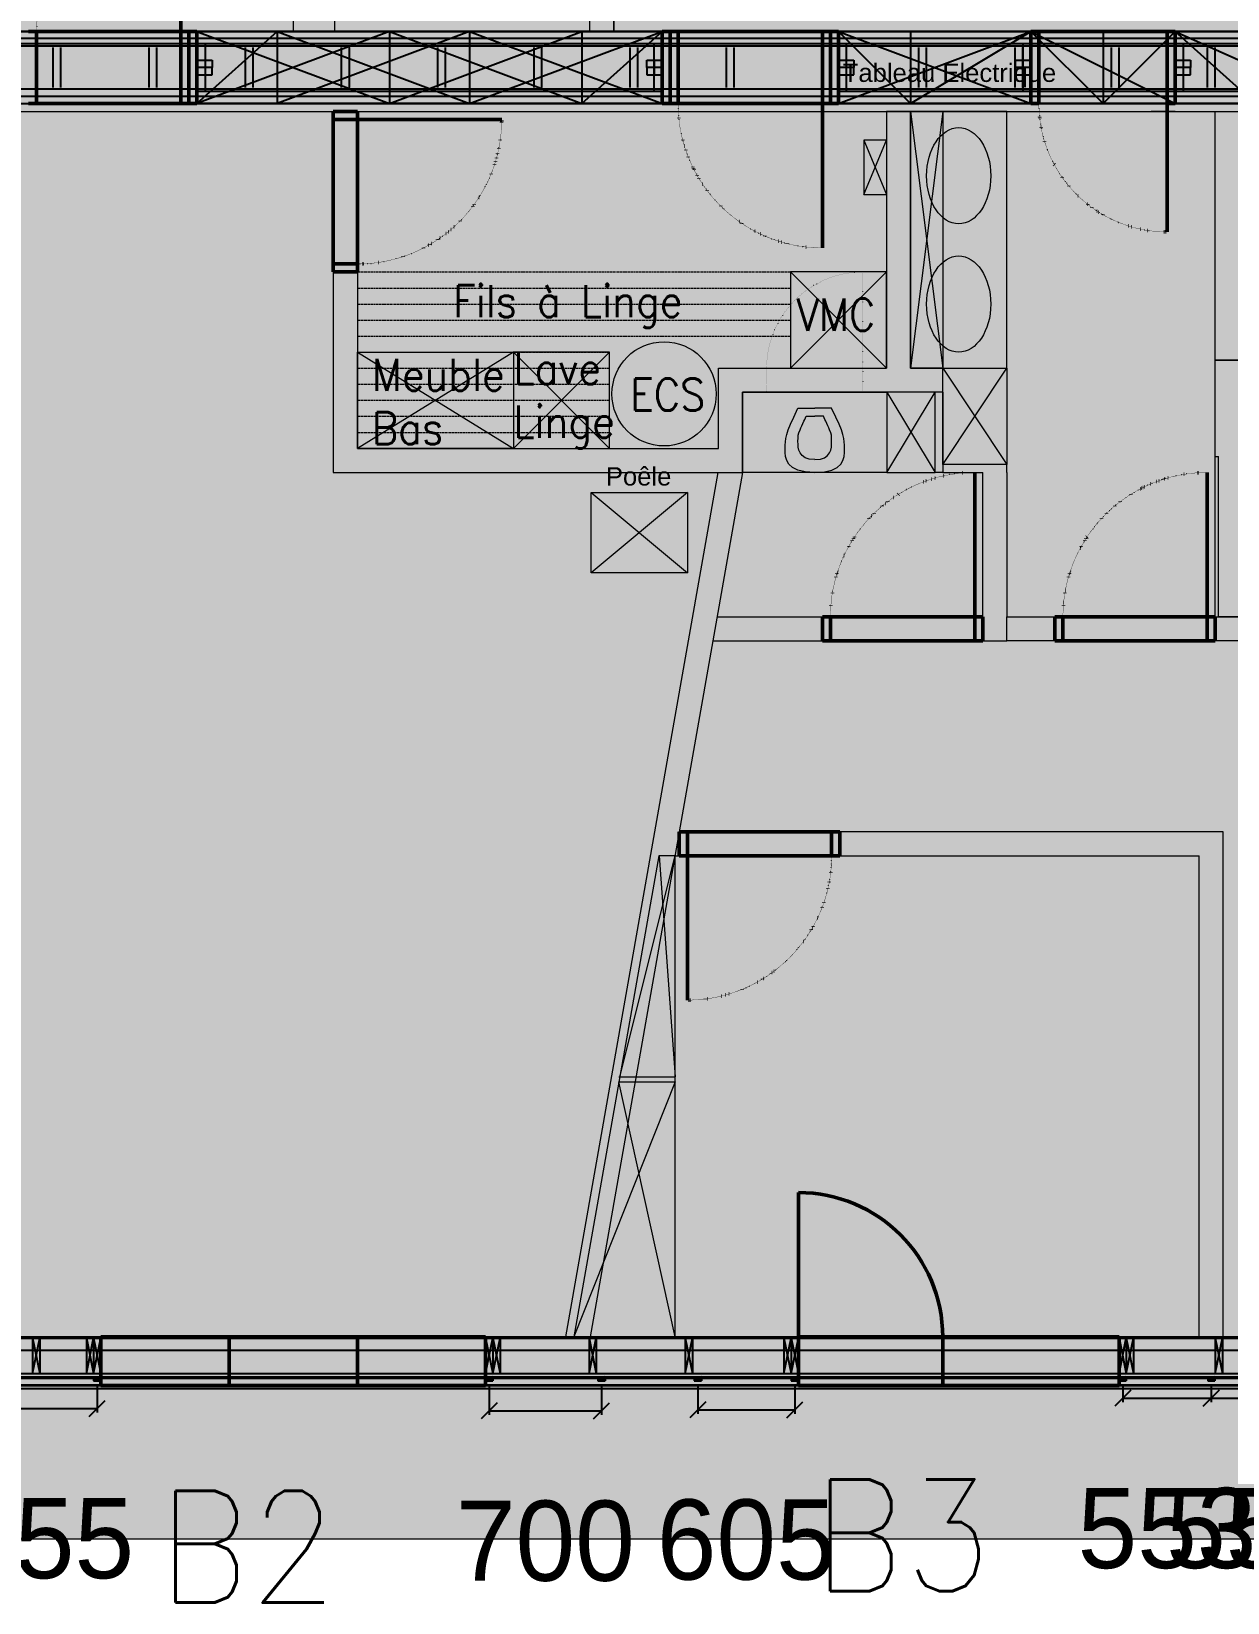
# Model space of a CAD drawing. Header units: millimetres. Extents: x -2139 to 106248, y 9575 to 78000.
# Drawn here: x 52109 to 59569, y 24178 to 33975 of the extents above; entities that cross this region are included whole.
import ezdxf

# ---------------------------------------------------------------- set-up
doc = ezdxf.new("R2010")
doc.units = ezdxf.units.MM
for name, pattern in [('ACAD_ISO07W100', [3, 0, -3]), ('DASHED2', [9.525, 6.35, -3.175]), ('DOT', [6.35, 0, -6.35]), ('DOT2', [3.175, 0, -3.175])]:
    doc.linetypes.add(name, pattern=pattern)
for name, color, linetype, lineweight, true_color in [('Amenagement_interieur ... MaisonInner', 7, 'Continuous', 0, 0xffffff), ('Amenagement_interieur ... Vue_en_plan_SASInner', 7, 'Continuous', 0, 0xffffff), ('Fondations ... Decaissement', 8, 'Continuous', 0, 0x808080), ('Lisse_basse ... Madrier', 1, 'Continuous', 25, 0xff0000), ('Lisse_haute', 1, 'Continuous', 25, 0xff0000), ('Lisse_haute ... Madrier', 1, 'Continuous', 25, 0xff0000), ('Menuiseries', 136, 'Continuous', 50, 0x008080), ('Menuiseries ... Précadres', 136, 'Continuous', 25, 0x008080), ('Menuiseries ... Repères', 5, 'Continuous', 25, 0x0000ff), ('Mur paille ... Impaire120mm', 30, 'Continuous', 25, 0xff7f00), ('Mur paille ... Paire120mm', 40, 'Continuous', 25, 0xffaa00), ('Ossature_Bois ... Bardage', 20, 'Continuous', 25, 0xff5500), ('Ossature_Bois ... Isoroof 22', 30, 'Continuous', 25, 0xff7f00), ('Ossature_Bois ... Montant 220x45', 16, 'Continuous', 25, 0x850e0e), ('Ossature_Bois ... Notes', 178, 'Continuous', 25, 0x000000), ('Ossature_Bois ... Pavaplan 8', 178, 'Continuous', 25, 0x000000), ('Ossature_Bois ... Tasseaux', 44, 'Continuous', 25, 0xab7b00)]:
    doc.layers.add(name, color=color, linetype=linetype, lineweight=lineweight, true_color=true_color)
doc.styles.add('QCADDimTextStyle', font='txt')
doc.styles.add('textstyle174', font='')
doc.styles.add('textstyle180', font='')
doc.styles.add('textstyle217', font='Standard')
doc.styles.add('textstyle218', font='Standard')
doc.styles.add('textstyle50', font='standard')
doc.styles.add('textstyle55', font='standard')
doc.styles.add('textstyle56', font='standard')
doc.styles.add('textstyle57', font='standard')
doc.styles.add('textstyle58', font='standard')
doc.styles.get('textstyle174').set_extended_font_data('Liberation Sans')
doc.styles.get('textstyle180').set_extended_font_data('Liberation Sans')
doc.dimstyles.new('QCADDimStyle', dxfattribs={"dimtxt": 100, "dimasz": 10, "dimexe": 5, "dimexo": 10, "dimgap": 5, "dimtad": 1, "dimtoh": 1, "dimdec": 4, "dimzin": 0, "dimdsep": 46, "dimtxsty": 'QCADDimTextStyle', "dimcen": 0.09, "dimadec": 0, "dimazin": 0, "dimtfac": 1, "dimtdec": 4, "dimtofl": 0, "dimtmove": 0, "dimatfit": 3, "dimfxl": 1, "dimtolj": 1, "dimtzin": 0, "dimarcsym": 0})
pattern_1 = [(50, (0, 0), (910.923, -79.6954), [95.25, -1047.75]), (355, (0, 0), (-176.214, 955.283), [76.2, -838.2]), (100.451, (75.9, -6.6), (734.7125, 875.583), [80.95, -890.45]), (46.1842, (0, 254), (1355.395, -210.212), [142.875, -1571.625]), (96.6356, (113, 236.5), (1187.021, 1237.128), [121.425, -1335.675]), (351.184, (0, 254), (1187.023, 1237.126), [114.3, -1257.3]), (21, (127, 190.5), (758.0744, -511.3276), [95.25, -1047.75]), (326, (127, 190.5), (309.01, 920.94), [76.2, -838.2]), (71.4514, (190.2, 147.9), (1067.082, 409.614), [80.95, -890.45]), (37.5, (0, 0), (15.443, 422.7752), [0, -828.04, 0, -850.9, 0, -841.375]), (7.5, (0, 0), (334.0983, 500.903), [0, -485.14, 0, -808.99, 0, -320.675]), (-32.5, (-283.2, 0), (677.953, -28.6437), [0, -317.5, 0, -990.6, 0, -1314.45]), (-42.5, (-410.2, 0), (740.646, 127.1325), [0, -412.75, 0, -657.86, 0, -933.45])]

# ---------------------------------------------------------------- blocks, each defined once
blk = doc.blocks.new('Montant220x45')
at = {"layer": 'Ossature_Bois ... Montant 220x45'}
for p, q in [((45, 220), (0, 220)), ((0, 220), (0, 0)), ((0, 220), (45, 0)), ((0, 0), (45, 220)), ((45, 220), (45, 0)), ((0, 0), (45, 0))]:
    blk.add_line(p, q, dxfattribs=at)
blk = doc.blocks.new('Tasseau25x45')
at = {"layer": 'Ossature_Bois ... Tasseaux'}
for p, q in [((0, 25), (0, 0)), ((0, 25), (45, 25)), ((0, 25), (45, 0)), ((45, 25), (0, 0)), ((0, 0), (45, 0)), ((45, 25), (45, 0))]:
    blk.add_line(p, q, dxfattribs=at)
blk = doc.blocks.new('*D216')
at = {"layer": 'Ossature_Bois ... Notes', "color": 0, "lineweight": -2}
for p, q in [((51864.5, 25522.5), (51864.5, 25363.8)), ((52519.5, 25522.5), (52519.5, 25363.8)), ((51914.5, 25438.8), (51814.5, 25338.8)), ((51864.5, 25388.8), (52519.5, 25388.8)), ((52469.5, 25338.8), (52569.5, 25438.8))]:
    blk.add_line(p, q, dxfattribs=at)
at = {"layer": 'Ossature_Bois ... Notes', "color": 0, "insert": (52192, 24576.3), "char_height": 500, "attachment_point": 5, "style": 'QCADDimTextStyle'}
blk.add_mtext('\\A1;655', dxfattribs=at)
blk = doc.blocks.new('*D217')
at = {"layer": 'Ossature_Bois ... Notes', "color": 0, "lineweight": -2}
for p, q in [((54964.5, 25522.5), (54964.5, 25348)), ((55664.5, 25522.5), (55664.5, 25348)), ((55014.5, 25423), (54914.5, 25323)), ((55614.5, 25323), (55714.5, 25423)), ((54964.5, 25373), (55664.5, 25373))]:
    blk.add_line(p, q, dxfattribs=at)
at = {"layer": 'Ossature_Bois ... Notes', "color": 0, "insert": (55314.5, 24560.5), "char_height": 500, "attachment_point": 5, "style": 'QCADDimTextStyle'}
blk.add_mtext('\\A1;700', dxfattribs=at)
blk = doc.blocks.new('*D218')
at = {"layer": 'Ossature_Bois ... Notes', "color": 0, "lineweight": -2}
for p, q in [((56264.5, 25522.5), (56264.5, 25355.4)), ((56869.5, 25522.5), (56869.5, 25355.4)), ((56314.5, 25430.4), (56214.5, 25330.4)), ((56264.5, 25380.4), (56869.5, 25380.4)), ((56819.5, 25330.4), (56919.5, 25430.4))]:
    blk.add_line(p, q, dxfattribs=at)
at = {"layer": 'Ossature_Bois ... Notes', "color": 0, "insert": (56567, 24567.9), "char_height": 500, "attachment_point": 5, "style": 'QCADDimTextStyle'}
blk.add_mtext('\\A1;605', dxfattribs=at)
blk = doc.blocks.new('*D219')
at = {"layer": 'Ossature_Bois ... Notes', "color": 0, "lineweight": -2}
for p, q in [((58964.5, 25502.2), (58864.5, 25402.2)), ((58914.5, 25522.5), (58914.5, 25427.2)), ((59417, 25402.2), (59517, 25502.2)), ((59467, 25522.5), (59467, 25427.2)), ((58914.5, 25452.2), (59467, 25452.2))]:
    blk.add_line(p, q, dxfattribs=at)
at = {"layer": 'Ossature_Bois ... Notes', "color": 0, "insert": (59190.7, 24639.7), "char_height": 500, "attachment_point": 5, "style": 'QCADDimTextStyle'}
blk.add_mtext('\\A1;553', dxfattribs=at)
blk = doc.blocks.new('*D220')
at = {"layer": 'Ossature_Bois ... Notes', "color": 0, "lineweight": -2}
for p, q in [((59517, 25502.2), (59417, 25402.2)), ((59467, 25522.5), (59467, 25427.2)), ((59969.5, 25402.2), (60069.5, 25502.2)), ((60019.5, 25522.5), (60019.5, 25427.2)), ((59467, 25452.2), (60019.5, 25452.2))]:
    blk.add_line(p, q, dxfattribs=at)
at = {"layer": 'Ossature_Bois ... Notes', "color": 0, "insert": (59743.2, 24639.7), "char_height": 500, "attachment_point": 5, "style": 'QCADDimTextStyle'}
blk.add_mtext('\\A1;553', dxfattribs=at)

msp = doc.modelspace()

# ---------------------------------------------------------------- hatches: boundary and pattern name
at = {"layer": 'Fondations ... Decaissement'}
h = msp.add_hatch(dxfattribs=at)
h.set_pattern_fill('AR-CONC', color=256, scale=5, style=0)
h.set_pattern_definition(pattern_1)
h.paths.add_polyline_path([(47442, 24575), (67442, 24575), (67442, 34975), (56692, 34975), (56692, 42925), (44992, 42925), (44992, 33975), (47442, 33975)], flags=0)
h.paths.add_polyline_path([(48442, 25575), (48442, 33975), (50392, 33975), (50392, 34975), (50392, 35475), (50442, 35475), (50442, 41925), (55692, 41925), (55692, 35475), (55742, 35475), (55742, 34975), (55742, 33975), (66442, 33975), (66442, 25575)], flags=0)
at = {"layer": 'Fondations ... Decaissement', "true_color": 0x800000}
h = msp.add_hatch(dxfattribs=at)
h.set_pattern_fill('AR-CONC', color=16, scale=5, style=0)
h.set_pattern_definition(pattern_1)
h.paths.add_polyline_path([(48442, 25575), (48442, 33975), (50392, 33975), (50392, 34975), (50392, 35475), (50442, 35475), (50442, 41925), (55692, 41925), (55692, 35475), (55742, 35475), (55742, 34975), (55742, 33975), (66442, 33975), (66442, 25575)], flags=0)
at = {"layer": 'Ossature_Bois ... Isoroof 22'}
h = msp.add_hatch(dxfattribs=at)
h.set_pattern_fill('HONEY', color=256, style=0)
h.set_pattern_definition([(0, (0, 0), (4.7625, 2.74963), [3.175, -6.35]), (120, (0, 0), (-4.76249943, 2.74963099), [3.175, -6.35]), (60, (0, 0), (5.7e-07, 5.49926099), [-6.35, 3.175])])
h.paths.add_polyline_path([(48442, 25607), (66442, 25607), (66442, 25585), (48442, 25585)], flags=0)

# ---------------------------------------------------------------- linework, layer by layer
at = {"layer": 'Amenagement_interieur ... MaisonInner', "color": 4, "linetype": 'DOT2', "true_color": 0x00ffff}
for p, q in [((53042, 33975), (53042, 34875)), ((52142, 33975), (52092, 33975)), ((52142, 33525), (52142, 33975)), ((53042, 33975), (52142, 33975)), ((53042, 33525), (53042, 33975)), ((53092, 33975), (53042, 33975)), ((53092, 33525), (53092, 33975)), ((53092, 33975), (53142, 33975)), ((53142, 33975), (53142, 33525)), ((56042, 33975), (56092, 33975)), ((56042, 33525), (56042, 33975)), ((56092, 33975), (56092, 33525)), ((56092, 33975), (56142, 33975)), ((56142, 33975), (56142, 33525)), ((57042, 33975), (56142, 33975)), ((57042, 33975), (57092, 33975)), ((57042, 33525), (57042, 33975)), ((57092, 33975), (57092, 33525)), ((57092, 33975), (57142, 33975)), ((58342, 33975), (58342, 33525)), ((58392, 33975), (58342, 33975)), ((58392, 33525), (58392, 33975)), ((59192, 33525), (59192, 33975)), ((59192, 33975), (59242, 33975)), ((58342, 33725), (58342, 33775)), ((52092, 33525), (52142, 33525)), ((52142, 33525), (53042, 33525)), ((53042, 33525), (53092, 33525)), ((53142, 33525), (53092, 33525)), ((56092, 33525), (56042, 33525)), ((56142, 33525), (56092, 33525)), ((56142, 33525), (57042, 33525)), ((57092, 33525), (57042, 33525)), ((57042, 33525), (57042, 32625)), ((57092, 33525), (57142, 33525)), ((58342, 33525), (58392, 33525)), ((59242, 33525), (59192, 33525)), ((59192, 33525), (59192, 32725))]:
    msp.add_line(p, q, dxfattribs=at)
at = {"layer": 'Amenagement_interieur ... MaisonInner', "color": 0}
msp.add_line((48942, 33475), (65942, 33475), dxfattribs=at)
at = {"layer": 'Amenagement_interieur ... MaisonInner', "color": 56, "true_color": 0x808000}
for p, q in [((54142, 33475), (53992, 33475)), ((53992, 33475), (53992, 31825)), ((54142, 33475), (54142, 31975)), ((57592, 33475), (57442, 33475)), ((57442, 33475), (57442, 31875)), ((57592, 31875), (57592, 33475)), ((59242, 33475), (59092, 33475)), ((59492, 31925), (59492, 33475)), ((54142, 31975), (54142, 31375)), ((56394.7, 31375), (56394.7, 31875)), ((56394.7, 31875), (57442, 31875)), ((57592, 31875), (58192, 31875)), ((57792, 31725), (57792, 31875)), ((60392, 31925), (59492, 31925)), ((53992, 31825), (53992, 31225)), ((56544.7, 31725), (56544.7, 31225)), ((57792, 31725), (56544.7, 31725)), ((57744.7, 31225), (57744.7, 31725)), ((57792, 31725), (57792, 31225)), ((54142, 31375), (56394.7, 31375)), ((58192.8, 31275), (57792, 31275)), ((58192.8, 31225), (58192.8, 31275)), ((53992, 31225), (56394.7, 31225)), ((55442, 25835), (56392.4, 31225)), ((56544.7, 31225), (55594.3, 25835)), ((56392.4, 31225), (56544.7, 31225)), ((57792, 31225), (57744.7, 31225)), ((57792, 31225), (58042, 31225)), ((58042, 30325), (58042, 31225)), ((58192, 31225), (58192, 30325)), ((56386, 30325), (58042, 30325)), ((58192, 30325), (60392, 30325)), ((58192, 30175), (58192, 30325)), ((56359.6, 30175), (58192, 30175)), ((60542, 30175), (58192, 30175)), ((59542, 28985), (56149.7, 28985)), ((59542, 25835), (59542, 28985)), ((56123.3, 28835), (59392, 28835)), ((59392, 25835), (59392, 28835)), ((55594.3, 25835), (55442, 25835))]:
    msp.add_line(p, q, dxfattribs=at)
at = {"layer": 'Amenagement_interieur ... MaisonInner', "color": 146, "linetype": 'DOT2', "true_color": 0x00557f}
for p, q in [((53992, 33475), (54142, 33475)), ((53992, 33425), (53992, 33475)), ((54142, 33425), (53992, 33425)), ((53992, 33425), (53992, 32525)), ((54142, 33475), (54142, 33425)), ((54142, 32525), (54142, 33425)), ((54142, 33425), (55042, 33425)), ((53992, 32525), (54142, 32525)), ((53992, 32525), (53992, 32475)), ((53992, 32475), (54142, 32475)), ((54142, 32475), (54142, 32525)), ((57992, 31225), (57992, 30325)), ((59442, 30325), (59442, 31225)), ((57042, 30325), (57092, 30325)), ((57042, 30175), (57042, 30325)), ((57092, 30325), (57092, 30175)), ((57092, 30325), (57992, 30325)), ((57992, 30325), (57992, 30175)), ((57992, 30325), (58042, 30325)), ((58042, 30325), (58042, 30175)), ((58542, 30325), (58492, 30325)), ((58492, 30325), (58492, 30175)), ((59442, 30325), (58542, 30325)), ((58542, 30325), (58542, 30175)), ((59492, 30325), (59442, 30325)), ((59442, 30325), (59442, 30175)), ((59492, 30175), (59492, 30325)), ((57092, 30175), (57042, 30175)), ((57992, 30175), (57092, 30175)), ((58042, 30175), (57992, 30175)), ((58492, 30175), (58542, 30175)), ((58542, 30175), (59442, 30175)), ((59442, 30175), (59492, 30175)), ((56149.7, 28985), (56149.7, 28835)), ((56199.7, 28985), (56149.7, 28985)), ((56199.7, 28835), (56199.7, 28985)), ((56199.7, 28985), (57099.7, 28985)), ((57099.7, 28985), (57099.7, 28835)), ((57099.7, 28985), (57149.7, 28985)), ((57149.7, 28985), (57149.7, 28835)), ((56149.7, 28835), (56199.7, 28835)), ((57099.7, 28835), (56199.7, 28835)), ((56199.7, 28835), (56199.7, 27935)), ((57149.7, 28835), (57099.7, 28835))]:
    msp.add_line(p, q, dxfattribs=at)
at = {"layer": 'Amenagement_interieur ... MaisonInner', "color": 9, "true_color": 0xc0c0c0}
for p, q in [((58192, 33475), (57592, 33475)), ((57592, 33475), (57592, 31875)), ((57592, 33475), (57792, 33475)), ((57592, 31875), (57592, 33475)), ((57592, 33475), (57792, 31875)), ((57792, 33475), (57592, 31875)), ((57792, 33475), (57792, 31875)), ((58192, 31875), (58192, 33475)), ((57442, 32475), (56842, 32475)), ((56842, 32475), (56842, 31875)), ((56842, 32475), (57442, 31875)), ((57442, 32475), (56842, 31875)), ((57442, 31875), (57442, 32475)), ((54142, 31975), (55114.7, 31975)), ((54142, 31375), (54142, 31975)), ((54142, 31975), (55114.7, 31375)), ((55114.7, 31975), (54142, 31375)), ((55714.7, 31975), (55114.7, 31975)), ((55114.7, 31975), (55114.7, 31375)), ((55714.7, 31375), (55114.7, 31975)), ((55714.7, 31975), (55114.7, 31375)), ((55114.7, 31975), (55114.7, 31375)), ((55714.7, 31375), (55714.7, 31975)), ((56842, 31875), (57442, 31875)), ((57592, 31875), (58192, 31875)), ((57792, 31875), (57592, 31875)), ((57792, 31875), (58192, 31875)), ((57792, 31275), (57792, 31875)), ((57792, 31875), (58192.8, 31275)), ((57792, 31275), (58192, 31875)), ((58192, 31875), (58192.8, 31275)), ((59492, 31325), (59492, 31925)), ((59492, 31925), (60392, 31925)), ((56544.7, 31725), (57444.7, 31725)), ((56544.7, 31225), (56544.7, 31725)), ((57444.7, 31725), (57444.7, 31225)), ((57744.7, 31725), (57444.7, 31725)), ((57444.7, 31725), (57744.7, 31225)), ((57444.7, 31225), (57744.7, 31725)), ((57744.7, 31225), (57744.7, 31725)), ((56889.7, 31625), (56994.7, 31625)), ((56940.6, 31575), (56994.7, 31575)), ((57099.7, 31625), (56994.7, 31625)), ((57048.8, 31575), (56994.7, 31575)), ((55114.7, 31375), (54142, 31375)), ((55114.7, 31375), (55714.7, 31375)), ((58192.8, 31275), (57792, 31275)), ((59492, 30325), (59492, 31325)), ((59492, 31325), (59512, 31325)), ((59512, 30325), (59512, 31325)), ((57444.7, 31225), (56544.7, 31225)), ((57444.7, 31225), (57744.7, 31225)), ((60392, 30325), (59512, 30325)), ((56021.7, 28835), (55492.8, 25835)), ((55778.6, 27456), (56123.3, 28835)), ((56123.3, 28835), (56021.7, 28835)), ((56023.3, 28835), (56123.3, 27456)), ((56123.3, 25835), (56123.3, 28835)), ((55773.3, 27456), (56123.3, 27456)), ((56123.3, 27426), (55492.8, 25835)), ((55773.3, 27426), (56123.3, 27426)), ((56123.3, 25835), (55773.3, 27426)), ((55492.8, 25835), (56123.3, 25835))]:
    msp.add_line(p, q, dxfattribs=at)
at = {"layer": 'Amenagement_interieur ... MaisonInner'}
for p, q in [((57442, 33296.4), (57300, 33296.4)), ((57300, 33296.4), (57300, 32958.2)), ((57300, 33296.4), (57442, 32958.2)), ((57300, 32958.2), (57442, 33296.4)), ((57300, 32958.2), (57442, 32958.2)), ((55600, 31100), (56200, 31100)), ((55600, 30600), (55600, 31100)), ((55600, 31100), (56200, 30600)), ((56200, 31100), (55600, 30600)), ((56200, 31100), (56200, 30600)), ((56200, 30600), (55600, 30600))]:
    msp.add_line(p, q, dxfattribs=at)
at = {"layer": 'Amenagement_interieur ... MaisonInner', "color": 9, "linetype": 'DASHED2', "true_color": 0xc0c0c0}
for p, q in [((54142, 32475), (56842, 32475)), ((54142, 32375), (56842, 32375)), ((54142, 32275), (56842, 32275)), ((54142, 32175), (56842, 32175)), ((54142, 32075), (56842, 32075)), ((54142, 31975), (55714.7, 31975)), ((54142, 31875), (55714.7, 31875)), ((54142, 31775), (55714.7, 31775)), ((54142, 31675), (55714.7, 31675)), ((54142, 31575), (55714.7, 31575)), ((54142, 31475), (55714.7, 31475))]:
    msp.add_line(p, q, dxfattribs=at)
at = {"layer": 'Amenagement_interieur ... MaisonInner', "color": 146, "linetype": 'DOT', "true_color": 0x00557f}
for p, q in [((57294.7, 31875), (57294.7, 32475)), ((56694.7, 31875), (57294.7, 31875)), ((56694.7, 31725), (56694.7, 31875)), ((57294.7, 31875), (57294.7, 31725)), ((57294.7, 31725), (56694.7, 31725))]:
    msp.add_line(p, q, dxfattribs=at)
at = {"layer": 'Amenagement_interieur ... MaisonInner', "color": 253, "true_color": 0xa0a0a4}
for p, q in [((48892, 25835), (65992, 25835)), ((65992, 25575), (48942, 25575))]:
    msp.add_line(p, q, dxfattribs=at)
at = {"layer": 'Amenagement_interieur ... MaisonInner', "color": 9, "true_color": 0xc0c0c0}
msp.add_circle((56054.7, 31715), 325, dxfattribs=at)
at = {"layer": 'Amenagement_interieur ... MaisonInner', "color": 4, "linetype": 'DOT2', "true_color": 0x00ffff}
for centre, radius, start, end in [((53042, 33975), 900, 90, 180), ((57042, 33525), 900, 180, 270), ((59192, 33525), 800, 180, 270)]:
    msp.add_arc(centre, radius, start, end, dxfattribs=at)
at = {"layer": 'Amenagement_interieur ... MaisonInner', "color": 146, "linetype": 'DOT2', "true_color": 0x00557f}
for centre, start, end in [((54142, 33425), 270, 0), ((57992, 30325), 90, 180), ((59442, 30325), 90, 180), ((56199.7, 28835), 270, 0)]:
    msp.add_arc(centre, 900, start, end, dxfattribs=at)
at = {"layer": 'Amenagement_interieur ... MaisonInner', "color": 146, "linetype": 'DOT', "true_color": 0x00557f}
msp.add_arc((57294.7, 31875), 600, 90, 180, dxfattribs=at)
at = {"layer": 'Amenagement_interieur ... MaisonInner', "color": 9, "true_color": 0xc0c0c0}
for centre in [(57892, 33075), (57892, 32275)]:
    msp.add_ellipse(centre, major_axis=(0, 300), ratio=0.666667, dxfattribs=at)
for points in [[(56994.7, 31225), (56809.7, 31225), (56809.7, 31401.5), (56809.7, 31465), (56889.7, 31625)], [(56994.7, 31305), (56889.7, 31305), (56889.7, 31451.3), (56889.7, 31465.4), (56940.6, 31575), (56940.6, 31575)], [(56994.7, 31225), (57179.7, 31225), (57179.7, 31401.5), (57179.7, 31465), (57099.7, 31625)], [(56994.7, 31305), (57099.7, 31305), (57099.7, 31451.3), (57099.7, 31465.4), (57048.8, 31575), (57048.8, 31575)]]:
    msp.add_open_spline(points, degree=3, dxfattribs=at)
at = {"layer": 'Amenagement_interieur ... Vue_en_plan_SASInner', "color": 9, "true_color": 0xc0c0c0}
for p, q in [((53742, 35475), (53742, 33975)), ((54002, 33975), (54002, 35475)), ((55592, 33975), (55592, 35475)), ((55742, 35475), (55742, 33975))]:
    msp.add_line(p, q, dxfattribs=at)
at = {"layer": 'Amenagement_interieur ... Vue_en_plan_SASInner'}
for p, q in [((53742, 33975), (54002, 33975)), ((55742, 33975), (55592, 33975))]:
    msp.add_line(p, q, dxfattribs=at)
at = {"layer": 'Fondations ... Decaissement', "color": 16, "true_color": 0x800000}
for p, q in [((55742, 33975), (55742, 34975)), ((66442, 33975), (55742, 33975)), ((48442, 25575), (66442, 25575))]:
    msp.add_line(p, q, dxfattribs=at)
at = {"layer": 'Fondations ... Decaissement'}
msp.add_line((47442, 24575), (67442, 24575), dxfattribs=at)
at = {"layer": 'Lisse_basse ... Madrier'}
for p, q in [((66442, 33975), (48492, 33975)), ((48517, 33900), (66442, 33900)), ((53142, 33900), (53142, 33600)), ((53192, 33900), (53192, 33600)), ((55992, 33600), (55992, 33900)), ((56042, 33600), (56042, 33900)), ((57142, 33600), (57142, 33900)), ((57192, 33600), (57192, 33900)), ((58292, 33900), (58292, 33600)), ((58342, 33900), (58342, 33600)), ((59242, 33900), (59242, 33600)), ((59292, 33900), (59292, 33600)), ((53142, 33600), (53142, 33525)), ((56042, 33600), (53142, 33600)), ((53142, 33525), (56042, 33525)), ((56042, 33525), (56042, 33600)), ((57142, 33600), (57142, 33525)), ((66367, 33600), (57142, 33600)), ((57142, 33525), (66367, 33525)), ((48517, 25827), (66367, 25827)), ((48517, 25752), (66367, 25752)), ((48517, 25607), (66367, 25607)), ((48517, 25532), (66367, 25532))]:
    msp.add_line(p, q, dxfattribs=at)
at = {"layer": 'Lisse_haute'}
for p, q in [((52242, 33875), (52242, 33625)), ((52292, 33625), (52292, 33875)), ((52842, 33875), (52842, 33625)), ((52892, 33625), (52892, 33875)), ((53442, 33875), (53442, 33625)), ((53492, 33625), (53492, 33875)), ((54042, 33875), (54042, 33625)), ((54092, 33625), (54092, 33875)), ((54642, 33875), (54642, 33625)), ((54692, 33625), (54692, 33875)), ((55242, 33875), (55242, 33625)), ((55292, 33625), (55292, 33875)), ((55842, 33875), (55842, 33625)), ((55892, 33625), (55892, 33875)), ((56442, 33875), (56442, 33625)), ((56492, 33625), (56492, 33875)), ((57042, 33875), (57042, 33625)), ((57092, 33625), (57092, 33875)), ((57642, 33875), (57642, 33625)), ((57692, 33625), (57692, 33875)), ((58242, 33875), (58242, 33625)), ((58292, 33625), (58292, 33875)), ((58842, 33875), (58842, 33625)), ((58892, 33625), (58892, 33875)), ((59442, 33875), (59442, 33625)), ((59492, 33625), (59492, 33875))]:
    msp.add_line(p, q, dxfattribs=at)
at = {"layer": 'Lisse_haute ... Madrier'}
for p, q in [((66442, 33930), (48487, 33930)), ((48492, 33975), (66442, 33975)), ((48532, 33885), (66397, 33885)), ((66352, 33615), (48847, 33615)), ((66042, 33570), (48892, 33570)), ((48892, 33525), (66037, 33525))]:
    msp.add_line(p, q, dxfattribs=at)
at = {"layer": 'Menuiseries'}
for p, q in [((53042, 33975), (53042, 34875)), ((52092, 33975), (52142, 33975)), ((53042, 33975), (52142, 33975)), ((52142, 33975), (52142, 33525)), ((53042, 33525), (53042, 33975)), ((53042, 33975), (53092, 33975)), ((53142, 33975), (53092, 33975)), ((53092, 33975), (53092, 33525)), ((53142, 33525), (53142, 33975)), ((56092, 33975), (56042, 33975)), ((56042, 33975), (56042, 33525)), ((56092, 33525), (56092, 33975)), ((56092, 33975), (56142, 33975)), ((57042, 33975), (56142, 33975)), ((56142, 33975), (56142, 33525)), ((57042, 33525), (57042, 33975)), ((57042, 33975), (57092, 33975)), ((57092, 33525), (57092, 33975)), ((57092, 33975), (57142, 33975)), ((57142, 33975), (57142, 33525)), ((58392, 33975), (58342, 33975)), ((58342, 33975), (58342, 33525)), ((58392, 33525), (58392, 33975)), ((58392, 33975), (59192, 33975)), ((59192, 33525), (59192, 33975)), ((59192, 33975), (59242, 33975)), ((59242, 33975), (59242, 33525)), ((52142, 33525), (52092, 33525)), ((52142, 33525), (53042, 33525)), ((53092, 33525), (53042, 33525)), ((53092, 33525), (53142, 33525)), ((56042, 33525), (56092, 33525)), ((56142, 33525), (56092, 33525)), ((56142, 33525), (57042, 33525)), ((57042, 32625), (57042, 33525)), ((57042, 33525), (57092, 33525)), ((57142, 33525), (57092, 33525)), ((58342, 33525), (58392, 33525)), ((59242, 33525), (59192, 33525)), ((59192, 33525), (59192, 32725)), ((53992, 33475), (54142, 33475)), ((53992, 33425), (53992, 33475)), ((54142, 33425), (53992, 33425)), ((53992, 33425), (53992, 32525)), ((54142, 33475), (54142, 33425)), ((54142, 33425), (55042, 33425)), ((54142, 32525), (54142, 33425)), ((54142, 32525), (53992, 32525)), ((53992, 32525), (53992, 32475)), ((53992, 32475), (54142, 32475)), ((54142, 32475), (54142, 32525)), ((57992, 30325), (57992, 31225)), ((59442, 30325), (59442, 31225)), ((57042, 30325), (58042, 30325)), ((57042, 30175), (57042, 30325)), ((57092, 30325), (57092, 30175)), ((57992, 30325), (57992, 30175)), ((58042, 30325), (58042, 30175)), ((58492, 30325), (59492, 30325)), ((58492, 30175), (58492, 30325)), ((58542, 30325), (58542, 30175)), ((59442, 30175), (59442, 30325)), ((59492, 30325), (59492, 30175)), ((58042, 30175), (57042, 30175)), ((59492, 30175), (58492, 30175)), ((56149.7, 28985), (57149.7, 28985)), ((56149.7, 28835), (56149.7, 28985)), ((56199.7, 28985), (56199.7, 28835)), ((57099.7, 28835), (57099.7, 28985)), ((57149.7, 28985), (57149.7, 28835)), ((56199.7, 28835), (56149.7, 28835)), ((56199.7, 28835), (57099.7, 28835)), ((56199.7, 28835), (56199.7, 27935)), ((57149.7, 28835), (57099.7, 28835)), ((56892, 26735), (56892, 25835)), ((52542, 25835), (52542, 25532)), ((52542, 25835), (54942, 25835)), ((53342, 25835), (53342, 25532)), ((54142, 25835), (54142, 25532)), ((54942, 25835), (54942, 25532)), ((56892, 25835), (56892, 25532)), ((58892, 25835), (56892, 25835)), ((57792, 25835), (57792, 25532)), ((58892, 25835), (58892, 25532)), ((52542, 25532), (54942, 25532)), ((56892, 25532), (58892, 25532))]:
    msp.add_line(p, q, dxfattribs=at)
at = {"layer": 'Menuiseries', "linetype": 'ACAD_ISO07W100'}
for centre, radius, start, end in [((53042, 33975), 900, 90, 180), ((57042, 33525), 900, 180.00001, 269.99999), ((59192, 33525), 800, 180, 270), ((54142, 33425), 900, 270, 0), ((57992, 30325), 900, 90, 180), ((59442, 30325), 900, 90, 180), ((56199.7, 28835), 900, 270, 0)]:
    msp.add_arc(centre, radius, start, end, dxfattribs=at)
at = {"layer": 'Menuiseries'}
msp.add_arc((56892, 25835), 900, 0, 90, dxfattribs=at)
at = {"layer": 'Menuiseries ... Précadres'}
for p, q in [((53142, 33795), (53237, 33795)), ((53142, 33750), (53142, 33795)), ((53237, 33750), (53142, 33750)), ((53142, 33750), (53142, 33705)), ((53142, 33705), (53237, 33705)), ((53192, 33795), (53192, 33705)), ((53237, 33795), (53237, 33750)), ((53237, 33705), (53237, 33750)), ((55947, 33795), (56042, 33795)), ((55947, 33750), (55947, 33795)), ((56042, 33750), (55947, 33750)), ((55947, 33750), (55947, 33705)), ((55947, 33705), (56042, 33705)), ((55992, 33795), (55992, 33705)), ((56042, 33795), (56042, 33750)), ((56042, 33705), (56042, 33750)), ((57142, 33795), (57237, 33795)), ((57142, 33750), (57142, 33795)), ((57237, 33750), (57142, 33750)), ((57142, 33750), (57142, 33705)), ((57142, 33705), (57237, 33705)), ((57192, 33705), (57192, 33795)), ((57237, 33795), (57237, 33750)), ((57237, 33705), (57237, 33750)), ((58247, 33795), (58342, 33795)), ((58247, 33750), (58247, 33795)), ((58342, 33750), (58247, 33750)), ((58247, 33750), (58247, 33705)), ((58247, 33705), (58342, 33705)), ((58342, 33795), (58342, 33750)), ((58342, 33705), (58342, 33750)), ((59242, 33795), (59337, 33795)), ((59242, 33750), (59242, 33795)), ((59337, 33750), (59242, 33750)), ((59242, 33750), (59242, 33705)), ((59242, 33705), (59337, 33705)), ((59337, 33795), (59337, 33750)), ((59337, 33705), (59337, 33750))]:
    msp.add_line(p, q, dxfattribs=at)
at = {"layer": 'Mur paille ... Impaire120mm'}
for p, q in [((53142, 33975), (54342, 33975)), ((53142, 33525), (53142, 33975)), ((54342, 33975), (53142, 33525)), ((53142, 33975), (54342, 33525)), ((54342, 33975), (54342, 33525)), ((54342, 33975), (55542, 33975)), ((54342, 33525), (55542, 33975)), ((54342, 33975), (55542, 33525)), ((55542, 33975), (55542, 33525)), ((55542, 33975), (56042, 33975)), ((55542, 33525), (56042, 33975)), ((56042, 33975), (56042, 33525)), ((57142, 33525), (57142, 33975)), ((57142, 33975), (58342, 33975)), ((57142, 33525), (58342, 33975)), ((57142, 33975), (58342, 33525)), ((58342, 33975), (58342, 33525)), ((58342, 33975), (59242, 33975)), ((58342, 33525), (58342, 33975)), ((58342, 33975), (59242, 33525)), ((59742, 33975), (59242, 33975)), ((59242, 33975), (59242, 33525)), ((59742, 33525), (59242, 33975)), ((59242, 33975), (59242, 33525)), ((54342, 33525), (53142, 33525)), ((55542, 33525), (54342, 33525)), ((56042, 33525), (55542, 33525)), ((58342, 33525), (57142, 33525)), ((59242, 33525), (58342, 33525)), ((59242, 33525), (59742, 33525))]:
    msp.add_line(p, q, dxfattribs=at)
at = {"layer": 'Mur paille ... Paire120mm'}
for p, q in [((53142, 33975), (53142, 33525)), ((53142, 33975), (53642, 33975)), ((53142, 33525), (53642, 33975)), ((53642, 33975), (53642, 33525)), ((53642, 33975), (54842, 33525)), ((53642, 33975), (54842, 33975)), ((54842, 33975), (53642, 33525)), ((54842, 33975), (54842, 33525)), ((54842, 33975), (56042, 33975)), ((54842, 33525), (56042, 33975)), ((54842, 33975), (56042, 33525)), ((56042, 33975), (56042, 33525)), ((57142, 33975), (57592, 33975)), ((57142, 33525), (57142, 33975)), ((57142, 33975), (57592, 33525)), ((57592, 33975), (57592, 33525)), ((57592, 33975), (57592, 33525)), ((57592, 33525), (58342, 33975)), ((57592, 33975), (58342, 33975)), ((58342, 33975), (58342, 33525)), ((58342, 33975), (58792, 33975)), ((58342, 33525), (58342, 33975)), ((58342, 33975), (58792, 33525)), ((58792, 33975), (58792, 33525)), ((58792, 33975), (59242, 33975)), ((58792, 33525), (59242, 33975)), ((59242, 33975), (60242, 33975)), ((59242, 33975), (59242, 33525)), ((59242, 33975), (60242, 33525)), ((59242, 33975), (59242, 33525)), ((53642, 33525), (53142, 33525)), ((54842, 33525), (53642, 33525)), ((56042, 33525), (54842, 33525)), ((57592, 33525), (57142, 33525)), ((58342, 33525), (57592, 33525)), ((58792, 33525), (58342, 33525)), ((59242, 33525), (58792, 33525)), ((60242, 33525), (59242, 33525))]:
    msp.add_line(p, q, dxfattribs=at)
at = {"layer": 'Ossature_Bois ... Bardage'}
for p, q in [((48392, 25535), (66492, 25535)), ((48392, 25513), (66492, 25513))]:
    msp.add_line(p, q, dxfattribs=at)
at = {"layer": 'Ossature_Bois ... Isoroof 22'}
for p, q in [((48442, 25607), (66442, 25607)), ((48442, 25585), (66442, 25585))]:
    msp.add_line(p, q, dxfattribs=at)
at = {"layer": 'Ossature_Bois ... Pavaplan 8'}
for p, q in [((48442, 25835), (66442, 25835)), ((48442, 25827), (66442, 25827))]:
    msp.add_line(p, q, dxfattribs=at)

# ---------------------------------------------------------------- block references
at = {"layer": 'Ossature_Bois ... Montant 220x45'}
for p in [(52117, 25607), (52452, 25607), (52497, 25607), (54942, 25607), (54987, 25607), (55587, 25607), (56187, 25607), (56802, 25607), (56847, 25607), (58892, 25607), (58937, 25607), (59492, 25607)]:
    msp.add_blockref('Montant220x45', p, dxfattribs=at)
at = {"layer": 'Ossature_Bois ... Tasseaux'}
for p in [(52497, 25560), (54942, 25560), (55642, 25560), (56242, 25560), (56847, 25560), (58892, 25560), (59444.5, 25560)]:
    msp.add_blockref('Tasseau25x45', p, dxfattribs=at)

# ---------------------------------------------------------------- texts
at = {"layer": 'Amenagement_interieur ... MaisonInner', "char_height": 800, "attachment_point": 6}
for s, insert, style in [('\\H114.286;Tableau Electrique', (58500, 33700), 'textstyle174'), ('\\H114.286;Poêle', (56100, 31200), 'textstyle180')]:
    msp.add_mtext(s, dxfattribs=dict(at, insert=insert, style=style))
at = {"layer": 'Amenagement_interieur ... MaisonInner', "color": 9, "true_color": 0xc0c0c0, "char_height": 200, "attachment_point": 1}
for s, insert, width, style in [('Fils à Linge', (54739.4, 32393.3), 1544.445, 'textstyle58'), ('VMC', (56880, 32308.7), 488.889, 'textstyle50'), ('Lave\\PLinge', (55114.7, 31975), 622.222, 'textstyle56'), ('Meuble\\PBas', (54232.4, 31934.2), 844.444, 'textstyle57'), ('ECS', (55842.7, 31810.8), 422.222, 'textstyle55')]:
    msp.add_mtext(s, dxfattribs=dict(at, insert=insert, width=width, style=style))
at = {"layer": 'Menuiseries ... Repères', "char_height": 305.171, "attachment_point": 6}
for s, insert, style in [('\\H697.534;B\\S^ 3;', (58098, 24597.4), 'textstyle218'), ('\\H697.534;B\\S^ 2;', (54015.2, 24527), 'textstyle217')]:
    msp.add_mtext(s, dxfattribs=dict(at, insert=insert, style=style))

# ---------------------------------------------------------------- dimensions: what is measured, and where the dimension line sits
at = {"layer": 'Ossature_Bois ... Notes'}
for base, p1, p2, picture, middle in [((52519.5, 25388.8), (51864.5, 25572.5), (52519.5, 25572.5), '*D216', (52192, 24576.3)), ((55664.5, 25373), (54964.5, 25572.5), (55664.5, 25572.5), '*D217', (55314.5, 24560.5)), ((56869.5, 25380.4), (56264.5, 25572.5), (56869.5, 25572.5), '*D218', (56567, 24567.9)), ((59466.9788411, 25452.1987006), (58914.4788411, 25572.5494817), (59466.9788411, 25572.5494817), '*D219', (59190.7288411, 24639.6987006)), ((60019.4788411, 25452.1987006), (59466.9788411, 25572.5494817), (60019.4788411, 25572.5494817), '*D220', (59743.2288411, 24639.6987006))]:
    dim = msp.add_linear_dim(base=base, p1=p1, p2=p2, dimstyle='QCADDimStyle', override={"dimscale": 5, "dimtxt": 100, "dimasz": 10, "dimexe": 5, "dimexo": 10, "dimgap": 5, "dimtih": 0, "dimdec": 0, "dimtsz": 10, "dimclrd": 0, "dimclre": 0, "dimclrt": 0, "dimadec": 1, "dimtmove": 2}, dxfattribs=at)
    dim.commit()
    dim.dimension.update_dxf_attribs({"geometry": picture, "text_midpoint": middle})

doc.saveas('drawing.dxf')
